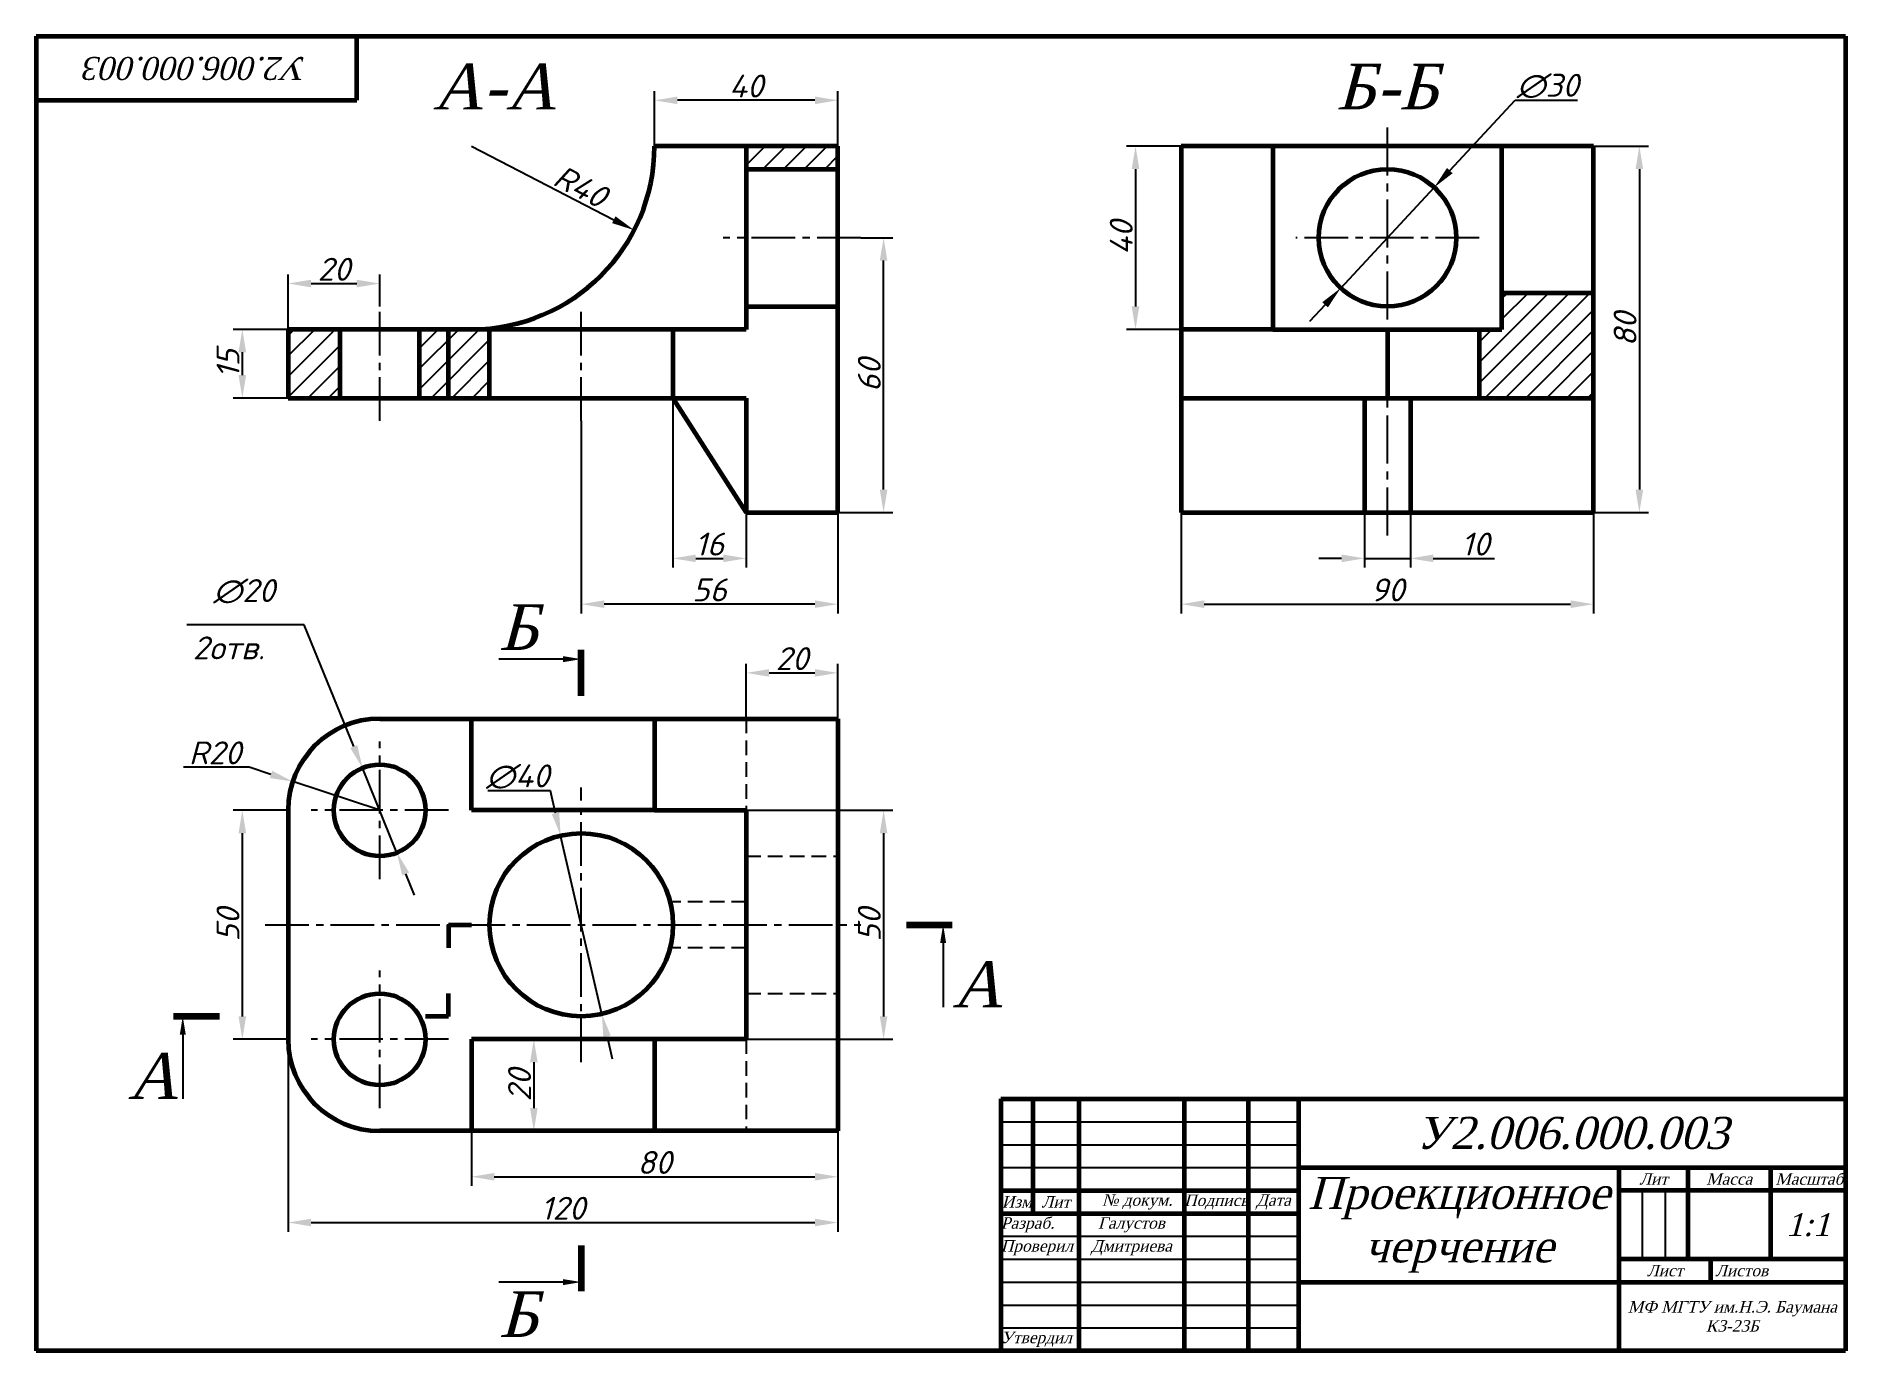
# Paper-space layout 'Лист1' of a CAD drawing. Header units: millimetres. Extents: x 20 to 415, y 5 to 292.
import ezdxf
from ezdxf import colors
from ezdxf.entities.mleader import LeaderData, LeaderLine
from ezdxf.math import Vec2, Vec3

# ---------------------------------------------------------------- set-up
doc = ezdxf.new("R2010")
doc.units = ezdxf.units.MM
doc.linetypes.add('CENTER2', pattern=[28.575, 19.05, -3.175, 3.175, -3.175])
doc.linetypes.add('штриховая2', pattern=[9.525, 6.35, -3.175])
for name, color, linetype, lineweight in [('Осевая', 30, 'CENTER2', 25), ('Основная', 170, 'Continuous', 60), ('Основная сплошная', 170, 'Continuous', 60), ('Размеры', 12, 'Continuous', 25), ('Тонкая', 238, 'Continuous', 25), ('Штриховая', 24, 'штриховая2', 25)]:
    doc.layers.add(name, color=color, linetype=linetype, lineweight=lineweight)
doc.styles.get("Standard").update_dxf_attribs({"font": 'arial.ttf'})
doc.styles.add('Надписи', font='times.ttf', dxfattribs={"oblique": 15})
doc.styles.add('Надпись', font='times.ttf', dxfattribs={"oblique": 15})
doc.styles.add('Размеры', font='romans.shx', dxfattribs={"oblique": 15, "height": 5})
doc.dimstyles.new('ISO-25', dxfattribs={"dimtxt": 5, "dimasz": 5, "dimexe": 2, "dimexo": 0, "dimtad": 1, "dimtoh": 1, "dimdec": 0, "dimdsep": 46, "dimtxsty": 'Размеры', "dimcen": 2.5, "dimadec": 0, "dimazin": 0, "dimtfac": 1, "dimtdec": 0, "dimtmove": 0, "dimatfit": 0, "dimfxl": 1, "dimarcsym": 0})

# ---------------------------------------------------------------- blocks, each defined once
blk = doc.blocks.new('*D9')
at = {"layer": 'Defpoints', "color": 0, "transparency": 16777216}
for p in [(91.23, 132.26), (98.77, 113.74)]:
    blk.add_point(p, dxfattribs=at)
at = {"layer": 'Размеры', "color": 0, "lineweight": -2, "transparency": 16777216}
for p, q in [((78.52, 163.52), (52.9, 163.52)), ((89.35, 136.9), (78.52, 163.52)), ((98.77, 113.74), (91.23, 132.26)), ((100.65, 109.1), (102.53, 104.47))]:
    blk.add_line(p, q, dxfattribs=at)
at = {"layer": 'Размеры', "color": 0, "transparency": 16777216}
for points in [[(90.12, 137.21), (88.58, 136.58), (91.23, 132.26)], [(101.42, 109.42), (99.88, 108.79), (98.77, 113.74)]]:
    blk.add_solid(points, dxfattribs=at)
at = {"layer": 'Размеры', "color": 0, "transparency": 16777216, "insert": (65.4, 170.81), "char_height": 5, "width": 19.744, "attachment_point": 5, "style": 'Размеры'}
blk.add_mtext('     ∅20    ', dxfattribs=at)
blk = doc.blocks.new('*D10')
at = {"layer": 'Defpoints', "color": 0, "transparency": 16777216}
for p in [(76.01, 129.27), (95, 123)]:
    blk.add_point(p, dxfattribs=at)
at = {"layer": 'Размеры', "color": 0, "lineweight": -2, "transparency": 16777216}
for p, q in [((66.51, 132.41), (52.19, 132.41)), ((71.26, 130.84), (66.51, 132.41)), ((95, 123), (76.01, 129.27))]:
    blk.add_line(p, q, dxfattribs=at)
at = {"layer": 'Размеры', "color": 0, "transparency": 16777216}
blk.add_solid([(71.52, 131.63), (71, 130.05), (76.01, 129.27)], dxfattribs=at)
at = {"layer": 'Размеры', "color": 0, "transparency": 16777216, "insert": (59.04, 135.54), "char_height": 5, "attachment_point": 5, "style": 'Размеры'}
blk.add_mtext('R20', dxfattribs=at)
blk = doc.blocks.new('*D11')
at = {"layer": 'Defpoints', "color": 0, "transparency": 16777216}
for p in [(115, 53), (195, 53), (195, 43)]:
    blk.add_point(p, dxfattribs=at)
at = {"layer": 'Размеры', "color": 0, "lineweight": -2, "transparency": 16777216}
for p, q in [((115, 53), (115, 41)), ((195, 53), (195, 41)), ((120, 43), (190, 43))]:
    blk.add_line(p, q, dxfattribs=at)
at = {"layer": 'Размеры', "color": 0, "transparency": 16777216}
for points in [[(120, 43.83), (120, 42.17), (115, 43)], [(190, 43.83), (190, 42.17), (195, 43)]]:
    blk.add_solid(points, dxfattribs=at)
at = {"layer": 'Размеры', "color": 0, "transparency": 16777216, "insert": (155, 46.12), "char_height": 5, "attachment_point": 5, "style": 'Размеры'}
blk.add_mtext('80', dxfattribs=at)
blk = doc.blocks.new('*D12')
at = {"layer": 'Defpoints', "color": 0, "transparency": 16777216}
for p in [(75, 73), (195, 53), (195, 33)]:
    blk.add_point(p, dxfattribs=at)
at = {"layer": 'Размеры', "color": 0, "lineweight": -2, "transparency": 16777216}
for p, q in [((75, 73), (75, 31)), ((195, 53), (195, 31)), ((80, 33), (190, 33))]:
    blk.add_line(p, q, dxfattribs=at)
at = {"layer": 'Размеры', "color": 0, "transparency": 16777216}
for points in [[(80, 33.83), (80, 32.17), (75, 33)], [(190, 33.83), (190, 32.17), (195, 33)]]:
    blk.add_solid(points, dxfattribs=at)
at = {"layer": 'Размеры', "color": 0, "transparency": 16777216, "insert": (135, 36.12), "char_height": 5, "attachment_point": 5, "style": 'Размеры'}
blk.add_mtext('120', dxfattribs=at)
blk = doc.blocks.new('*D13')
at = {"layer": 'Defpoints', "color": 0, "transparency": 16777216}
for p in [(75, 123), (65, 73), (75, 73)]:
    blk.add_point(p, dxfattribs=at)
at = {"layer": 'Размеры', "color": 0, "lineweight": -2, "transparency": 16777216}
for p, q in [((75, 123), (63, 123)), ((65, 118), (65, 78)), ((75, 73), (63, 73))]:
    blk.add_line(p, q, dxfattribs=at)
at = {"layer": 'Размеры', "color": 0, "transparency": 16777216}
for points in [[(64.17, 118), (65.83, 118), (65, 123)], [(64.17, 78), (65.83, 78), (65, 73)]]:
    blk.add_solid(points, dxfattribs=at)
at = {"layer": 'Размеры', "color": 0, "transparency": 16777216, "insert": (61.88, 98), "char_height": 5, "attachment_point": 5, "rotation": 90, "style": 'Размеры'}
blk.add_mtext('50', dxfattribs=at)
blk = doc.blocks.new('*D14')
at = {"layer": 'Defpoints', "color": 0, "transparency": 16777216}
for p in [(134.5, 117.49), (143.5, 78.51)]:
    blk.add_point(p, dxfattribs=at)
at = {"layer": 'Размеры', "color": 0, "lineweight": -2, "transparency": 16777216}
for p, q in [((132.25, 127.23), (118.63, 127.23)), ((133.37, 122.36), (132.25, 127.23)), ((143.5, 78.51), (134.5, 117.49)), ((144.63, 73.64), (145.75, 68.77))]:
    blk.add_line(p, q, dxfattribs=at)
at = {"layer": 'Размеры', "color": 0, "transparency": 16777216}
for points in [[(134.18, 122.55), (132.56, 122.17), (134.5, 117.49)], [(145.44, 73.83), (143.82, 73.45), (143.5, 78.51)]]:
    blk.add_solid(points, dxfattribs=at)
at = {"layer": 'Размеры', "color": 0, "transparency": 16777216, "insert": (125.13, 130.35), "char_height": 5, "attachment_point": 5, "style": 'Размеры'}
blk.add_mtext('∅40', dxfattribs=at)
blk = doc.blocks.new('*D15')
at = {"layer": 'Defpoints', "color": 0, "transparency": 16777216}
for p in [(175, 123), (175, 73), (205, 73)]:
    blk.add_point(p, dxfattribs=at)
at = {"layer": 'Размеры', "color": 0, "lineweight": -2, "transparency": 16777216}
for p, q in [((175, 123), (207, 123)), ((205, 118), (205, 78)), ((175, 73), (207, 73))]:
    blk.add_line(p, q, dxfattribs=at)
at = {"layer": 'Размеры', "color": 0, "transparency": 16777216}
for points in [[(204.17, 118), (205.83, 118), (205, 123)], [(204.17, 78), (205.83, 78), (205, 73)]]:
    blk.add_solid(points, dxfattribs=at)
at = {"layer": 'Размеры', "color": 0, "transparency": 16777216, "insert": (201.88, 98), "char_height": 5, "attachment_point": 5, "rotation": 90, "style": 'Размеры'}
blk.add_mtext('50', dxfattribs=at)
blk = doc.blocks.new('*D16')
at = {"layer": 'Defpoints', "color": 0, "transparency": 16777216}
for p in [(360, 268), (360, 188), (370, 188)]:
    blk.add_point(p, dxfattribs=at)
at = {"layer": 'Размеры', "color": 0, "lineweight": -2, "transparency": 16777216}
for p, q in [((360, 268), (372, 268)), ((370, 263), (370, 193)), ((360, 188), (372, 188))]:
    blk.add_line(p, q, dxfattribs=at)
at = {"layer": 'Размеры', "color": 0, "transparency": 16777216}
for points in [[(369.17, 263), (370.83, 263), (370, 268)], [(369.17, 193), (370.83, 193), (370, 188)]]:
    blk.add_solid(points, dxfattribs=at)
at = {"layer": 'Размеры', "color": 0, "transparency": 16777216, "insert": (366.88, 228), "char_height": 5, "attachment_point": 5, "rotation": 90, "style": 'Размеры'}
blk.add_mtext('80', dxfattribs=at)
blk = doc.blocks.new('*D17')
at = {"layer": 'Defpoints', "color": 0, "transparency": 16777216}
for p in [(325.21, 258.99), (304.79, 237.01)]:
    blk.add_point(p, dxfattribs=at)
at = {"layer": 'Размеры', "color": 0, "lineweight": -2, "transparency": 16777216}
for p, q in [((328.62, 262.65), (342.88, 278)), ((342.88, 278), (356.49, 278)), ((304.79, 237.01), (325.21, 258.99)), ((301.38, 233.35), (297.98, 229.69))]:
    blk.add_line(p, q, dxfattribs=at)
at = {"layer": 'Размеры', "color": 0, "transparency": 16777216}
for points in [[(328, 263.22), (329.23, 262.08), (325.21, 258.99)], [(300.77, 233.92), (302, 232.78), (304.79, 237.01)]]:
    blk.add_solid(points, dxfattribs=at)
at = {"layer": 'Размеры', "color": 0, "transparency": 16777216, "insert": (350, 281.12), "char_height": 5, "attachment_point": 5, "style": 'Размеры'}
blk.add_mtext('∅30', dxfattribs=at)
blk = doc.blocks.new('*D18')
at = {"layer": 'Defpoints', "color": 0, "transparency": 16777216}
for p in [(75, 228), (65, 213), (75, 213)]:
    blk.add_point(p, dxfattribs=at)
at = {"layer": 'Размеры', "color": 0, "lineweight": -2, "transparency": 16777216}
for p, q in [((75, 228), (63, 228)), ((65, 223), (65, 218)), ((75, 213), (63, 213))]:
    blk.add_line(p, q, dxfattribs=at)
at = {"layer": 'Размеры', "color": 0, "transparency": 16777216}
for points in [[(64.17, 223), (65.83, 223), (65, 228)], [(64.17, 218), (65.83, 218), (65, 213)]]:
    blk.add_solid(points, dxfattribs=at)
at = {"layer": 'Размеры', "color": 0, "transparency": 16777216, "insert": (61.88, 220.5), "char_height": 5, "attachment_point": 5, "rotation": 90, "style": 'Размеры'}
blk.add_mtext('15', dxfattribs=at)
blk = doc.blocks.new('*D19')
at = {"layer": 'Defpoints', "color": 0, "transparency": 16777216}
for p in [(95, 238), (95, 233), (75, 228)]:
    blk.add_point(p, dxfattribs=at)
at = {"layer": 'Размеры', "color": 0, "lineweight": -2, "transparency": 16777216}
for p, q in [((75, 228), (75, 240)), ((80, 238), (90, 238)), ((95, 233), (95, 240))]:
    blk.add_line(p, q, dxfattribs=at)
at = {"layer": 'Размеры', "color": 0, "transparency": 16777216}
for points in [[(80, 238.83), (80, 237.17), (75, 238)], [(90, 238.83), (90, 237.17), (95, 238)]]:
    blk.add_solid(points, dxfattribs=at)
at = {"layer": 'Размеры', "color": 0, "transparency": 16777216, "insert": (85, 241.12), "char_height": 5, "attachment_point": 5, "style": 'Размеры'}
blk.add_mtext('20', dxfattribs=at)
blk = doc.blocks.new('*D20')
at = {"layer": 'Defpoints', "color": 0, "transparency": 16777216}
for p in [(139, 208), (195, 188), (139, 168)]:
    blk.add_point(p, dxfattribs=at)
at = {"layer": 'Размеры', "color": 0, "lineweight": -2, "transparency": 16777216}
for p, q in [((139, 208), (139, 166)), ((195, 188), (195, 166)), ((190, 168), (144, 168))]:
    blk.add_line(p, q, dxfattribs=at)
at = {"layer": 'Размеры', "color": 0, "transparency": 16777216}
for points in [[(144, 168.83), (144, 167.17), (139, 168)], [(190, 168.83), (190, 167.17), (195, 168)]]:
    blk.add_solid(points, dxfattribs=at)
at = {"layer": 'Размеры', "color": 0, "transparency": 16777216, "insert": (167, 171.12), "char_height": 5, "attachment_point": 5, "style": 'Размеры'}
blk.add_mtext('56', dxfattribs=at)
blk = doc.blocks.new('*D21')
at = {"layer": 'Defpoints', "color": 0, "transparency": 16777216}
for p in [(115, 268), (150.54, 249.65)]:
    blk.add_point(p, dxfattribs=at)
at = {"layer": 'Размеры', "color": 0, "lineweight": -2, "transparency": 16777216}
blk.add_line((115, 268), (146.1, 251.94), dxfattribs=at)
at = {"layer": 'Размеры', "color": 0, "transparency": 16777216}
blk.add_solid([(146.48, 252.68), (145.72, 251.2), (150.54, 249.65)], dxfattribs=at)
at = {"layer": 'Размеры', "color": 0, "transparency": 16777216, "insert": (138.83, 259.21), "char_height": 5, "attachment_point": 5, "rotation": 332.6922, "style": 'Размеры'}
blk.add_mtext('R40', dxfattribs=at)
blk = doc.blocks.new('*D22')
at = {"layer": 'Defpoints', "color": 0, "transparency": 16777216}
for p in [(200, 248), (205, 248), (195, 188)]:
    blk.add_point(p, dxfattribs=at)
at = {"layer": 'Размеры', "color": 0, "lineweight": -2, "transparency": 16777216}
for p, q in [((200, 248), (207, 248)), ((205, 193), (205, 243)), ((195, 188), (207, 188))]:
    blk.add_line(p, q, dxfattribs=at)
at = {"layer": 'Размеры', "color": 0, "transparency": 16777216}
for points in [[(204.17, 243), (205.83, 243), (205, 248)], [(204.17, 193), (205.83, 193), (205, 188)]]:
    blk.add_solid(points, dxfattribs=at)
at = {"layer": 'Размеры', "color": 0, "transparency": 16777216, "insert": (201.88, 218), "char_height": 5, "attachment_point": 5, "rotation": 90, "style": 'Размеры'}
blk.add_mtext('60', dxfattribs=at)
blk = doc.blocks.new('*D23')
at = {"layer": 'Defpoints', "color": 0, "transparency": 16777216}
for p in [(155, 278), (155, 268), (195, 268)]:
    blk.add_point(p, dxfattribs=at)
at = {"layer": 'Размеры', "color": 0, "lineweight": -2, "transparency": 16777216}
for p, q in [((155, 268), (155, 280)), ((190, 278), (160, 278)), ((195, 268), (195, 280))]:
    blk.add_line(p, q, dxfattribs=at)
at = {"layer": 'Размеры', "color": 0, "transparency": 16777216}
for points in [[(160, 278.83), (160, 277.17), (155, 278)], [(190, 278.83), (190, 277.17), (195, 278)]]:
    blk.add_solid(points, dxfattribs=at)
at = {"layer": 'Размеры', "color": 0, "transparency": 16777216, "insert": (175, 281.12), "char_height": 5, "attachment_point": 5, "style": 'Размеры'}
blk.add_mtext('40', dxfattribs=at)
blk = doc.blocks.new('*D24')
at = {"layer": 'Defpoints', "color": 0, "transparency": 16777216}
for p in [(270, 188), (360, 188), (360, 168)]:
    blk.add_point(p, dxfattribs=at)
at = {"layer": 'Размеры', "color": 0, "lineweight": -2, "transparency": 16777216}
for p, q in [((270, 188), (270, 166)), ((360, 188), (360, 166)), ((275, 168), (355, 168))]:
    blk.add_line(p, q, dxfattribs=at)
at = {"layer": 'Размеры', "color": 0, "transparency": 16777216}
for points in [[(275, 168.83), (275, 167.17), (270, 168)], [(355, 168.83), (355, 167.17), (360, 168)]]:
    blk.add_solid(points, dxfattribs=at)
at = {"layer": 'Размеры', "color": 0, "transparency": 16777216, "insert": (315, 171.12), "char_height": 5, "attachment_point": 5, "style": 'Размеры'}
blk.add_mtext('90', dxfattribs=at)
blk = doc.blocks.new('*D25')
at = {"layer": 'Defpoints', "color": 0, "transparency": 16777216}
for p in [(159, 213), (175, 188), (175, 178)]:
    blk.add_point(p, dxfattribs=at)
at = {"layer": 'Размеры', "color": 0, "lineweight": -2, "transparency": 16777216}
for p, q in [((159, 213), (159, 176)), ((175, 188), (175, 176)), ((164, 178), (170, 178))]:
    blk.add_line(p, q, dxfattribs=at)
at = {"layer": 'Размеры', "color": 0, "transparency": 16777216}
for points in [[(164, 178.83), (164, 177.17), (159, 178)], [(170, 178.83), (170, 177.17), (175, 178)]]:
    blk.add_solid(points, dxfattribs=at)
at = {"layer": 'Размеры', "color": 0, "transparency": 16777216, "insert": (167, 181.12), "char_height": 5, "attachment_point": 5, "style": 'Размеры'}
blk.add_mtext('16', dxfattribs=at)
blk = doc.blocks.new('*D26')
at = {"layer": 'Defpoints', "color": 0, "transparency": 16777216}
for p in [(270, 268), (260, 228), (270, 228)]:
    blk.add_point(p, dxfattribs=at)
at = {"layer": 'Размеры', "color": 0, "lineweight": -2, "transparency": 16777216}
for p, q in [((270, 268), (258, 268)), ((260, 263), (260, 233)), ((270, 228), (258, 228))]:
    blk.add_line(p, q, dxfattribs=at)
at = {"layer": 'Размеры', "color": 0, "transparency": 16777216}
for points in [[(259.17, 263), (260.83, 263), (260, 268)], [(259.17, 233), (260.83, 233), (260, 228)]]:
    blk.add_solid(points, dxfattribs=at)
at = {"layer": 'Размеры', "color": 0, "transparency": 16777216, "insert": (256.88, 248), "char_height": 5, "attachment_point": 5, "rotation": 90, "style": 'Размеры'}
blk.add_mtext('40', dxfattribs=at)
blk = doc.blocks.new('*D27')
at = {"layer": 'Defpoints', "color": 0, "transparency": 16777216}
for p in [(310, 188), (320, 188), (320, 178)]:
    blk.add_point(p, dxfattribs=at)
at = {"layer": 'Размеры', "color": 0, "lineweight": -2, "transparency": 16777216}
for p, q in [((310, 188), (310, 176)), ((320, 188), (320, 176)), ((305, 178), (300, 178)), ((310, 178), (320, 178)), ((325, 178), (338.39, 178))]:
    blk.add_line(p, q, dxfattribs=at)
at = {"layer": 'Размеры', "color": 0, "transparency": 16777216}
for points in [[(305, 178.83), (305, 177.17), (310, 178)], [(325, 178.83), (325, 177.17), (320, 178)]]:
    blk.add_solid(points, dxfattribs=at)
at = {"layer": 'Размеры', "color": 0, "transparency": 16777216, "insert": (334.2, 181.12), "char_height": 5, "attachment_point": 5, "style": 'Размеры'}
blk.add_mtext('10', dxfattribs=at)
blk = doc.blocks.new('*D28')
at = {"layer": 'Defpoints', "color": 0, "transparency": 16777216}
for p in [(115, 73), (115, 53), (128.64, 53)]:
    blk.add_point(p, dxfattribs=at)
at = {"layer": 'Размеры', "color": 0, "lineweight": -2, "transparency": 16777216}
for p, q in [((115, 73), (130.64, 73)), ((128.64, 68), (128.64, 58)), ((115, 53), (130.64, 53))]:
    blk.add_line(p, q, dxfattribs=at)
at = {"layer": 'Размеры', "color": 0, "transparency": 16777216}
for points in [[(127.81, 68), (129.48, 68), (128.64, 73)], [(127.81, 58), (129.48, 58), (128.64, 53)]]:
    blk.add_solid(points, dxfattribs=at)
at = {"layer": 'Размеры', "color": 0, "transparency": 16777216, "insert": (125.52, 63), "char_height": 5, "attachment_point": 5, "rotation": 90, "style": 'Размеры'}
blk.add_mtext('20', dxfattribs=at)
blk = doc.blocks.new('*D29')
at = {"layer": 'Defpoints', "color": 0, "transparency": 16777216}
for p in [(195, 153), (175, 143), (195, 143)]:
    blk.add_point(p, dxfattribs=at)
at = {"layer": 'Размеры', "color": 0, "lineweight": -2, "transparency": 16777216}
for p, q in [((175, 143), (175, 155)), ((195, 143), (195, 155)), ((180, 153), (190, 153))]:
    blk.add_line(p, q, dxfattribs=at)
at = {"layer": 'Размеры', "color": 0, "transparency": 16777216}
for points in [[(180, 153.83), (180, 152.17), (175, 153)], [(190, 153.83), (190, 152.17), (195, 153)]]:
    blk.add_solid(points, dxfattribs=at)
at = {"layer": 'Размеры', "color": 0, "transparency": 16777216, "insert": (185, 156.12), "char_height": 5, "attachment_point": 5, "style": 'Размеры'}
blk.add_mtext('20', dxfattribs=at)

psp = doc.layouts.new('Лист1')

# ---------------------------------------------------------------- hatches: boundary and pattern name
h = psp.add_hatch()
h.set_pattern_fill('ANSI31', color=256)
h.set_pattern_definition([(45, (10, 18), (-2.245064, 2.245064), [])])
h.paths.add_polyline_path([(86.34, 228), (75, 228), (75, 213), (86.34, 213)])
h.paths.add_polyline_path([(110, 228), (103.66, 228), (103.66, 213), (110, 213)])
h.paths.add_polyline_path([(119, 228), (110, 228), (110, 213), (119, 213)])
h.paths.add_polyline_path([(195, 268), (175, 268), (175, 263), (195, 263)])
h = psp.add_hatch()
h.set_pattern_fill('ANSI31', color=256)
h.set_pattern_definition([(45, (20, 18), (-2.245064, 2.245064), [])])
h.paths.add_polyline_path([(340, 228), (335, 228), (335, 213), (360, 213), (360, 236), (340, 236)])

# ---------------------------------------------------------------- linework, layer by layer
at = {"layer": 'Осевая', "ltscale": 0.55}
psp.add_line((315, 183), (315, 273), dxfattribs=at)
at = {"layer": 'Осевая', "ltscale": 0.5}
for p, q in [((200, 248), (170, 248)), ((335, 248), (295, 248)), ((95, 208), (95, 233)), ((139, 208), (139, 233)), ((95, 108), (95, 138)), ((139, 68), (139, 128)), ((110, 123), (80, 123)), ((70, 98), (200, 98)), ((95, 58), (95, 88)), ((110, 73), (80, 73))]:
    psp.add_line(p, q, dxfattribs=at)
at = {"layer": 'Основная', "linetype": 'ByBlock', "lineweight": 90}
for p, q in [((139, 148), (139, 158)), ((210, 98), (220, 98)), ((60, 78), (50, 78)), ((139, 28), (139, 18))]:
    psp.add_line(p, q, dxfattribs=at)
at = {"layer": 'Основная сплошная'}
for p, q in [((20, 292), (20, 5)), ((20, 292), (415, 292)), ((90, 278), (90, 292)), ((415, 292), (415, 5)), ((20, 278), (90, 278)), ((195, 268), (155, 268)), ((175, 268), (175, 228)), ((195, 188), (195, 268)), ((360, 268), (270, 268)), ((270, 268), (270, 188)), ((290, 268), (290, 228)), ((340, 228), (340, 268)), ((360, 188), (360, 268)), ((175, 263), (195, 263)), ((340, 236), (360, 236)), ((175, 233), (195, 233)), ((175, 228), (75, 228)), ((75, 228), (75, 213)), ((86.34, 213), (86.34, 228)), ((103.66, 213), (103.66, 228)), ((110, 213), (110, 228)), ((119, 213), (119, 228)), ((159, 228), (159, 213)), ((290, 228), (270, 228)), ((290, 228), (340, 228)), ((315, 228), (315, 213)), ((335, 228), (335, 213)), ((75, 213), (159, 213)), ((159, 213), (175, 188)), ((159, 213), (175, 213)), ((175, 213), (175, 188)), ((270, 213), (360, 213)), ((310, 213), (310, 188)), ((320, 213), (320, 188)), ((175, 188), (195, 188)), ((270, 188), (360, 188)), ((95, 143), (195, 143)), ((115, 123), (115, 143)), ((155, 143), (155, 123)), ((195, 143), (195, 53)), ((75, 123), (75, 73)), ((155, 123), (115, 123)), ((155, 123), (175, 123)), ((175, 123), (175, 73)), ((110, 98), (115, 98)), ((110, 98), (110, 93)), ((110, 78), (110, 83)), ((110, 78), (105, 78)), ((175, 73), (115, 73)), ((115, 73), (115, 53)), ((155, 73), (155, 53)), ((230.61, 60), (230.61, 5)), ((230.61, 60), (415, 60)), ((237.61, 60), (237.61, 35)), ((247.61, 60), (247.61, 5)), ((270.61, 60), (270.61, 5)), ((284.61, 60), (284.61, 5)), ((295.61, 60), (295.61, 5)), ((195, 53), (95, 53)), ((295.61, 45), (415, 45)), ((365.61, 5), (365.61, 45)), ((380.61, 45), (380.61, 25.08)), ((398.61, 45), (398.61, 25)), ((230.61, 40), (295.61, 40)), ((415, 40), (365.61, 40)), ((230.61, 35), (295.61, 35)), ((415, 25), (365.61, 25)), ((385.61, 20), (385.61, 25)), ((295.61, 20), (415, 20)), ((415, 5), (20, 5))]:
    psp.add_line(p, q, dxfattribs=at)
for centre, radius in [((315, 248), 15), ((95, 123), 10), ((139, 98), 20), ((95, 73), 10)]:
    psp.add_circle(centre, radius, dxfattribs=at)
for centre, radius, start, end in [((115, 268), 40, 270, 0), ((95, 123), 20, 90, 180), ((95, 73), 20, 180, 270)]:
    psp.add_arc(centre, radius, start, end, dxfattribs=at)
at = {"layer": 'Размеры'}
psp.add_line((270, 268), (270, 228), dxfattribs=at)
at = {"layer": 'Тонкая'}
for p, q in [((230.61, 55), (295.61, 55)), ((230.61, 50), (295.61, 50)), ((230.61, 45), (295.61, 45)), ((370.61, 40), (370.61, 25)), ((375.61, 40), (375.61, 25)), ((230.61, 30), (295.61, 30)), ((230.61, 25), (295.61, 25)), ((230.61, 20), (295.61, 20)), ((230.61, 15), (295.61, 15)), ((230.61, 10), (295.61, 10))]:
    psp.add_line(p, q, dxfattribs=at)
at = {"layer": 'Штриховая', "ltscale": 0.5}
for p, q in [((175, 143), (175, 123)), ((175, 113), (195, 113)), ((175, 103), (159, 103)), ((175, 93), (159, 93)), ((175, 83), (195, 83)), ((175, 73), (175, 53))]:
    psp.add_line(p, q, dxfattribs=at)

# ---------------------------------------------------------------- texts
at = {"style": 'Надписи'}
for s, width, insert, char_height, attachment_point in [('Б', 18.1262, (121, 168), 10, 1), ('А', 18.1262, (220, 90), 10, 1), ('А', 18.1262, (40, 70), 10, 1), ('Лит', 15, (373.11, 42.5), 2.5, 5), ('Масса', 18, (389.61, 42.5), 2.5, 5), ('Масштаб', 17, (407.11, 42.5), 2.5, 5), ('Изм', 7, (234.11, 37.5), 2.5, 5), ('Лит', 10, (242.61, 37.5), 2.5, 5), ('\\pi-7.5,l10,t10;№ докум.', 23, (259.11, 37.5), 2.5, 5), ('Подпись', 14, (277.61, 37.5), 2.5, 5), ('Дата', 11, (290.11, 37.5), 2.5, 5), ('Разраб.', 17, (230.61, 32.5), 2.5, 4), ('Проверил', 17, (230.61, 27.5), 2.5, 4), ('Лист', 20, (375.61, 22.5), 2.5, 5), (' Листов', 30, (385.61, 22.5), 2.5, 4), ('Б', 18.1262, (121, 18), 10, 1), ('Утвердил', 17, (230.61, 7.5), 2.5, 4)]:
    psp.add_mtext_dynamic_manual_height_columns(s, width=width, gutter_width=12.5, heights=[0], dxfattribs=dict(at, insert=insert, char_height=char_height, attachment_point=attachment_point))
at = {"layer": 'Основная', "linetype": 'ByBlock', "lineweight": 25, "char_height": 10, "attachment_point": 5, "style": 'Надпись'}
for s, insert in [('{\\C256;\\c0;A-A}', (120, 281)), ('{\\C256;\\c0;Б-Б}', (315, 281))]:
    psp.add_mtext_dynamic_manual_height_columns(s, width=30, gutter_width=50, heights=[0], dxfattribs=dict(at, insert=insert))
at = {"layer": 'Основная сплошная', "insert": (55, 285), "char_height": 5, "attachment_point": 5, "rotation": 180, "style": 'Надписи'}
psp.add_mtext_dynamic_manual_height_columns('{\\C256;\\c0;У2.006.000.003}', width=70, gutter_width=12.5, heights=[0], dxfattribs=at)
at = {"layer": 'Основная сплошная', "attachment_point": 5, "style": 'Надписи'}
for s, width, insert, char_height in [('{\\C256;\\c0;У2.006.000.003}', 119.3894, (355.31, 52.5), 7), ('{\\C256;\\c0;Проекционное черчение}', 70, (330.61, 32.5), 7), ('{\\C256;\\c0;Галустов}', 23, (259.11, 32.5), 2.5), ('{\\C256;\\c0;1:1}', 16.3894, (406.81, 32.5), 5), ('{\\C256;\\c0;Дмитриева}', 23, (259.11, 27.5), 2.5), ('{\\C256;\\c0;МФ МГТУ им.Н.Э. Баумана К3-23Б}', 49.3894, (390.31, 12.5), 2.5)]:
    psp.add_mtext_dynamic_manual_height_columns(s, width=width, gutter_width=12.5, heights=[0], dxfattribs=dict(at, insert=insert, char_height=char_height))
at = {"layer": 'Размеры', "insert": (54.18, 160.96), "char_height": 5, "attachment_point": 1, "style": 'Размеры'}
psp.add_mtext_dynamic_manual_height_columns('2отв.', width=45.7432, gutter_width=12.5, heights=[0], dxfattribs=at)

# ---------------------------------------------------------------- dimensions: what is measured, and where the dimension line sits
at = {"layer": 'Размеры'}
for base, p1, p2, picture, middle in [((155, 278), (195, 268), (155, 268), '*D23', (175, 281.12)), ((95, 238), (75, 228), (95, 233), '*D19', (85, 241.12)), ((175, 178), (159, 213), (175, 188), '*D25', (167, 181.12)), ((139, 168), (195, 188), (139, 208), '*D20', (167, 171.12)), ((360, 168), (270, 188), (360, 188), '*D24', (315, 171.12)), ((320, 178), (310, 188), (320, 188), '*D27', (334.2, 181.12)), ((195, 153), (175, 143), (195, 143), '*D29', (185, 156.12)), ((195, 33), (75, 73), (195, 53), '*D12', (135, 36.12)), ((195, 43), (115, 53), (195, 53), '*D11', (155, 46.12))]:
    dim = psp.add_linear_dim(base=base, p1=p1, p2=p2, dimstyle='ISO-25', dxfattribs=at)
    dim.commit()
    dim.dimension.update_dxf_attribs({"geometry": picture, "text_midpoint": middle})
for p1, p2, picture, middle in [((304.79, 237.01), (325.21, 258.99), '*D17', (350, 278)), ((143.5, 78.51), (134.5, 117.49), '*D14', (125.13, 127.23))]:
    dim = psp.add_diameter_dim_2p(p1=p1, p2=p2, dimstyle='ISO-25', dxfattribs=at)
    dim.commit()
    dim.dimension.update_dxf_attribs({"geometry": picture, "text_midpoint": middle, "dimtype": 163})
for center, mpoint, picture, middle in [((115, 268), (150.54, 249.65), '*D21', (137.4, 256.44)), ((95, 123), (76.01, 129.27), '*D10', (59.04, 132.41))]:
    dim = psp.add_radius_dim(center=center, mpoint=mpoint, dimstyle='ISO-25', dxfattribs=at)
    dim.commit()
    dim.dimension.update_dxf_attribs({"geometry": picture, "text_midpoint": middle, "dimtype": 164})
for base, p1, p2, picture, middle in [((260, 228), (270, 268), (270, 228), '*D26', (256.88, 248)), ((370, 188), (360, 268), (360, 188), '*D16', (366.88, 228)), ((205, 248), (195, 188), (200, 248), '*D22', (201.88, 218)), ((65, 213), (75, 228), (75, 213), '*D18', (61.88, 220.5)), ((205, 73), (175, 123), (175, 73), '*D15', (201.88, 98)), ((128.64, 53), (115, 73), (115, 53), '*D28', (125.52, 63))]:
    dim = psp.add_linear_dim(base=base, p1=p1, p2=p2, angle=90, dimstyle='ISO-25', dxfattribs=at)
    dim.commit()
    dim.dimension.update_dxf_attribs({"geometry": picture, "text_midpoint": middle})
dim = psp.add_diameter_dim_2p(p1=(98.77, 113.74), p2=(91.23, 132.26), text='     <>    ', dimstyle='ISO-25', dxfattribs=at)
dim.commit()
dim.dimension.update_dxf_attribs({"geometry": '*D9', "text_midpoint": (65.4, 163.52), "dimtype": 163})
dim = psp.add_linear_dim(base=(65, 73), p1=(75, 123), p2=(75, 73), angle=90, dimstyle='ISO-25', override={"dimlfac": 1}, dxfattribs=at)
dim.commit()
dim.dimension.update_dxf_attribs({"geometry": '*D13', "text_midpoint": (61.88, 98)})

# ---------------------------------------------------------------- leaders
ml = psp.add_multileader_mtext('Standard')
ml.set_content('', color=256)
ml.set_leader_properties()
ml.build(insert=Vec2(0, 0))
ctx = ml.context
ctx.base_point, ctx.plane_origin = Vec3(117, 156), Vec3(139, 158)
ctx.text_align_type = 2
notes = []
notes.append((ctx, [(0, (1, 1, 0), (129, 156), (-1, 0), 8, [(0, [(139, 156)], 0, [])])]))
ctx.mtext.insert, ctx.mtext.alignment, ctx.mtext.flow_direction = Vec3(119, 158), 3, 5
ml = psp.add_multileader_mtext('Standard')
ml.set_content('', color=256)
ml.set_leader_properties()
ml.build(insert=Vec2(0, 0))
ctx = ml.context
ctx.base_point, ctx.plane_origin, ctx.plane_x_axis, ctx.plane_y_axis = Vec3(218, 76), Vec3(220, 98), Vec3(0, 1), Vec3(-1, 0)
ctx.text_align_type = 2
notes.append((ctx, [(0, (1, 1, 0), (218, 88), (0, -1), 8, [(0, [(218, 98)], 0, [])])]))
ctx.mtext.insert, ctx.mtext.text_direction, ctx.mtext.rotation, ctx.mtext.alignment, ctx.mtext.flow_direction = Vec3(216, 78), Vec3(0, 1), 1.570796, 3, 5
ml = psp.add_multileader_mtext('Standard')
ml.set_content('', color=256)
ml.set_leader_properties()
ml.build(insert=Vec2(0, 0))
ctx = ml.context
ctx.base_point, ctx.plane_origin, ctx.plane_x_axis, ctx.plane_y_axis = Vec3(52, 56), Vec3(50, 78), Vec3(0, 1), Vec3(-1, 0)
ctx.text_align_type = 2
notes.append((ctx, [(0, (1, 1, 0), (52, 68), (0, -1), 8, [(0, [(52, 78)], 0, [])])]))
ctx.mtext.insert, ctx.mtext.text_direction, ctx.mtext.rotation, ctx.mtext.alignment, ctx.mtext.flow_direction = Vec3(50, 58), Vec3(0, 1), 1.570796, 3, 5
ml = psp.add_multileader_mtext('Standard')
ml.set_content('', color=256)
ml.set_leader_properties()
ml.build(insert=Vec2(0, 0))
ctx = ml.context
ctx.base_point, ctx.plane_origin = Vec3(117, 20), Vec3(139, 18)
ctx.text_align_type = 2
notes.append((ctx, [(0, (1, 1, 0), (129, 20), (-1, 0), 8, [(0, [(139, 20)], 0, [])])]))
ctx.mtext.insert, ctx.mtext.alignment, ctx.mtext.flow_direction = Vec3(119, 22), 3, 5
for ctx, leaders in notes:
    for number, flags, end, landing, length, lines in leaders:
        leader = LeaderData()
        leader.index, (leader.has_last_leader_line, leader.has_dogleg_vector, leader.attachment_direction) = number, flags
        leader.last_leader_point, leader.dogleg_vector, leader.dogleg_length = Vec3(end), Vec3(landing), length
        for number, points, colour, breaks in lines:
            line = LeaderLine()
            line.index, line.vertices, line.color, line.breaks = number, Vec3.list(points), colors.encode_raw_color(colour), breaks
            leader.lines.append(line)
        ctx.leaders.append(leader)

doc.saveas('drawing.dxf')
